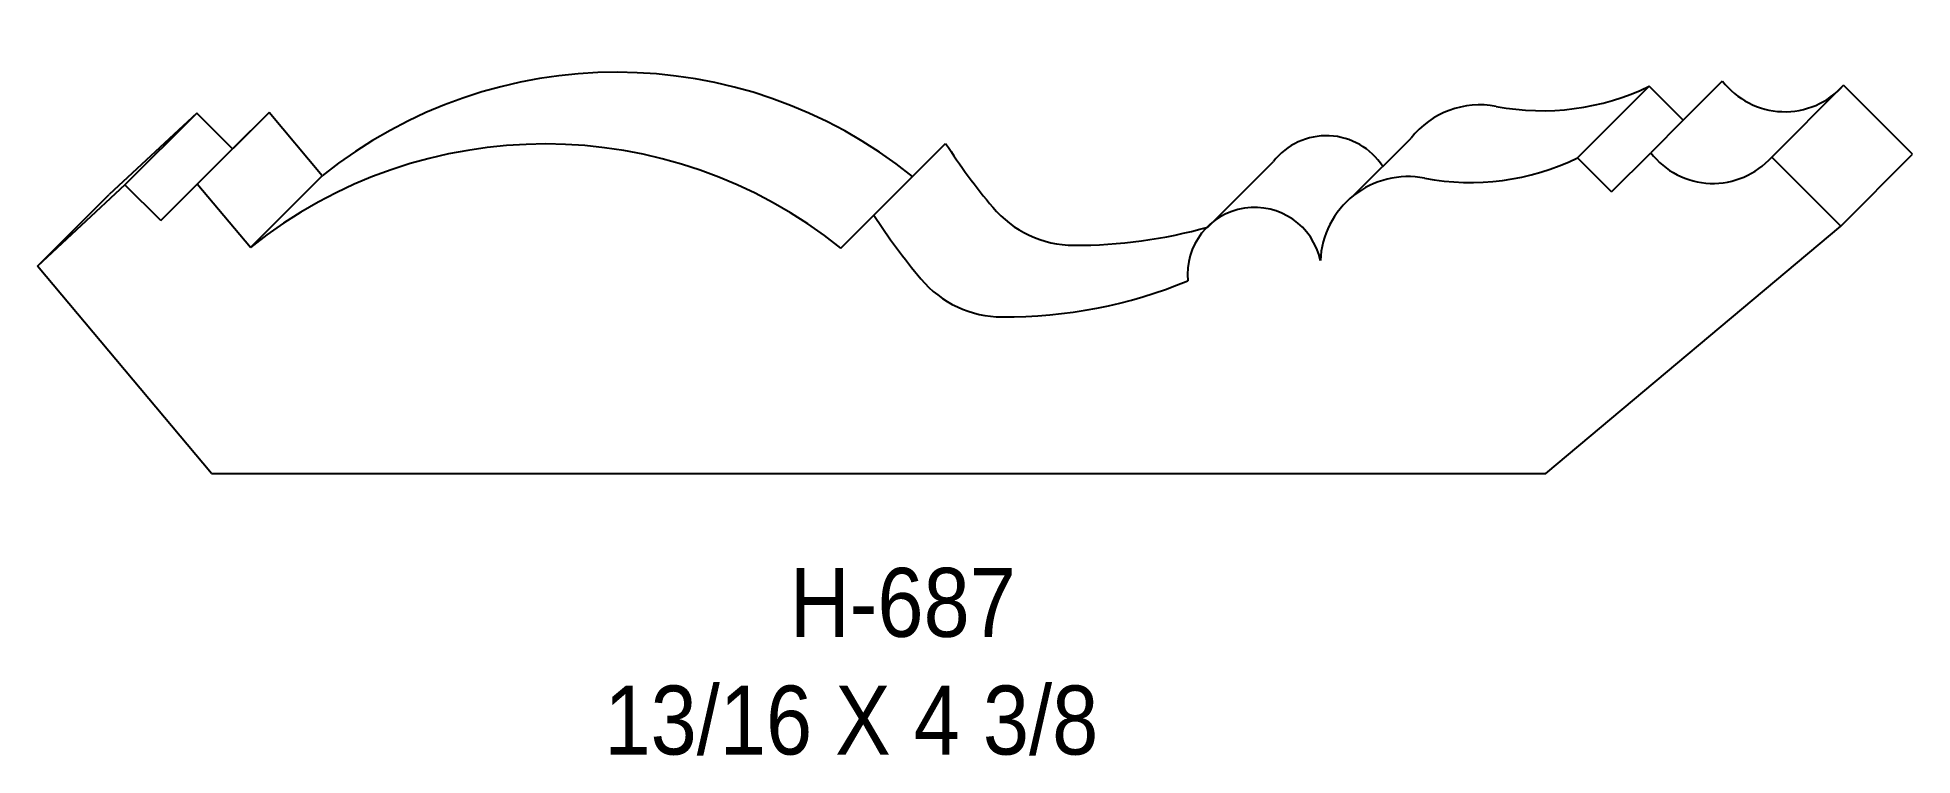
# Model space of a CAD drawing. Extents: x 77.45 to 82.07, y 136.48 to 138.25.
import ezdxf

# ---------------------------------------------------------------- set-up
doc = ezdxf.new("R2010")
doc.units = 0
doc.header["$LTSCALE"] = 5
doc.layers.add('PROFILE', color=7, linetype='CONTINUOUS')
doc.styles.add('TXT', font='TXT', dxfattribs={"height": 3.5})

msp = doc.modelspace()

# ---------------------------------------------------------------- linework, layer by layer
at = {"layer": 'PROFILE', "color": 1, "linetype": 'CONTINUOUS'}
for p, q in [((81.5022, 138.0496), (81.599, 138.1464)), ((81.2416, 137.9567), (81.4183, 138.1335)), ((81.5022, 138.0496), (81.4183, 138.1335)), ((81.7206, 137.959), (81.8973, 138.1358)), ((82.0674, 137.9657), (81.8973, 138.1358)), ((77.8394, 138.0673), (77.6239, 137.8664)), ((77.6627, 137.8906), (77.8394, 138.0673)), ((77.9278, 137.9789), (77.8394, 138.0673)), ((77.841, 137.8922), (78.0178, 138.0689)), ((78.0178, 138.0689), (77.9278, 137.9789)), ((78.1486, 137.913), (78.0178, 138.0689)), ((81.5022, 138.0496), (81.4223, 137.9697)), ((77.7511, 137.8022), (77.9278, 137.9789)), ((79.5082, 137.8159), (79.6849, 137.9927)), ((79.6033, 137.911), (79.6849, 137.9927)), ((80.6903, 137.864), (80.8317, 138.0055)), ((81.3255, 137.8729), (81.4223, 137.9697)), ((81.8907, 137.7889), (82.0674, 137.9657)), ((80.3313, 137.7865), (80.4925, 137.9477)), ((81.3255, 137.8729), (81.2416, 137.9567)), ((81.8907, 137.7889), (81.7206, 137.959)), ((77.6627, 137.8906), (77.4472, 137.6896)), ((77.7511, 137.8022), (77.6627, 137.8906)), ((77.841, 137.8922), (77.7511, 137.8022)), ((77.9718, 137.7363), (77.841, 137.8922)), ((77.9718, 137.7363), (78.1486, 137.913)), ((79.4266, 137.7343), (79.6033, 137.911)), ((77.4472, 137.6896), (77.6239, 137.8664)), ((79.4266, 137.7343), (79.5082, 137.8159)), ((81.1635, 137.1787), (81.8907, 137.7889)), ((77.8759, 137.1787), (77.4472, 137.6896)), ((77.8759, 137.1787), (81.1635, 137.1787))]:
    msp.add_line(p, q, dxfattribs=at)
for centre, major_axis, start_param, end_param in [((78.8747, 137.0063), (0, 1.1616), -0.677991, 0.675256), ((81.7526, 138.2643), (0.1936, 0), -2.486731, -0.726082), ((81.1548, 138.6786), (0, 0.6055), -3.329253, -2.691223), ((78.698, 136.8296), (0, 1.1616), -0.677991, 0.675256), ((81.0014, 137.871), (0, 0.2165), -0.18766, 0.900943), ((80.6231, 137.8459), (0, 0.1656), -0.996217, 0.908832), ((80.9787, 138.8244), (0, 1.538), -4.141037, -4.013796), ((81.5758, 138.0876), (0, 0.1936), -4.057528, -2.296879), ((80.8247, 137.6943), (0, 0.2165), -0.18766, 1.527366), ((80.978, 138.5018), (0, 0.6055), -3.329253, -2.691223), ((80.0022, 138.0042), (0, 0.2628), -4.013796, -3.146003), ((80.4464, 137.6692), (0.1656, 0), 0.209897, -3.04698), ((80.8019, 138.6476), (0, 1.538), -4.141037, -4.013796), ((80.0063, 138.9358), (0, 1.1944), -3.146003, -2.865951), ((79.8254, 137.8275), (0, 0.2628), -4.013796, -3.146003), ((79.8295, 138.7591), (0, 1.1944), -3.146003, -2.75347)]:
    msp.add_ellipse(centre, major_axis=major_axis, ratio=1, start_param=start_param, end_param=end_param, dxfattribs=at)

# ---------------------------------------------------------------- texts
at = {"layer": 'PROFILE', "color": 1, "linetype": 'CONTINUOUS', "style": 'TXT', "width": 0.9}
for s, height, p in [('H-687', 0.16996, (79.3009, 136.7763)), ('13/16 X 4 3/8', 0.169956, (78.8442, 136.4862))]:
    msp.add_text(s, height=height, dxfattribs=at).set_placement(p)

doc.saveas('drawing.dxf')
